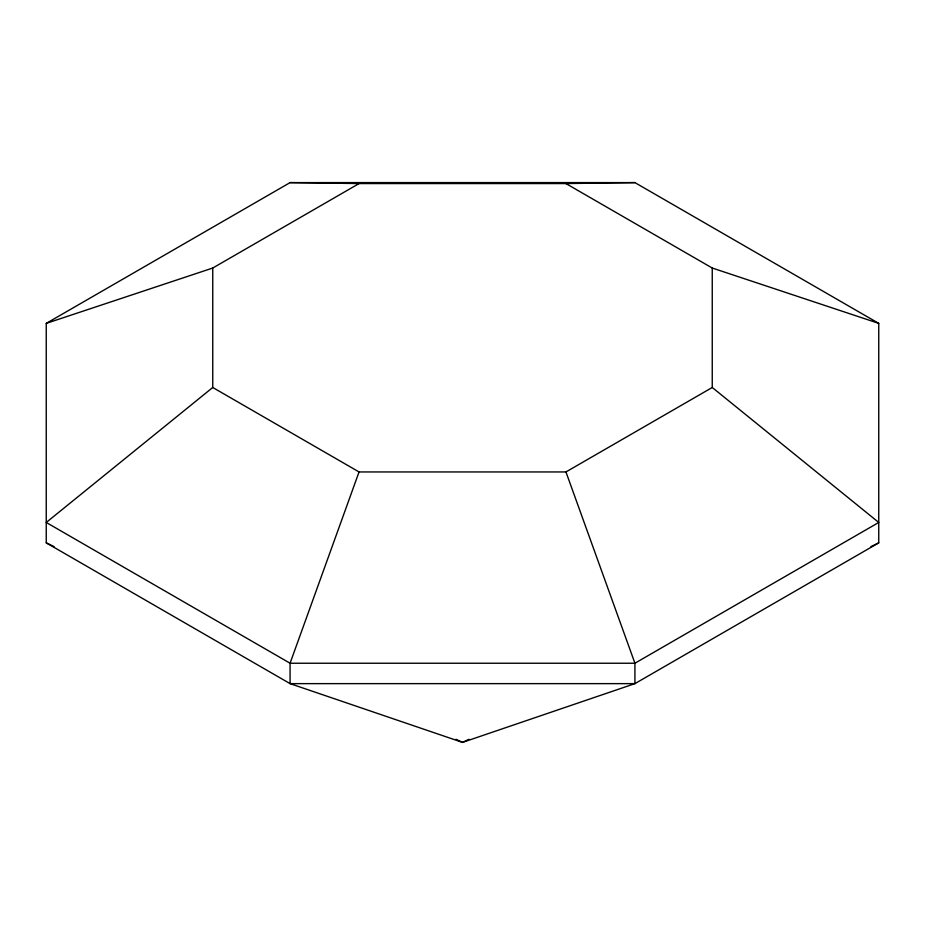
<?xml version="1.0" encoding="UTF-8"?>
<svg xmlns="http://www.w3.org/2000/svg" width="925" height="925" viewBox="0 0 925 925"><rect width="100%" height="100%" fill="white"/><g stroke="black" fill="none" stroke-linecap="round" stroke-linejoin="round"><path stroke-width="1.39" d="M359.05 471.947L290.08 663.237L290.08 683.633L462.5 742.393L634.92 683.633L878.75 542.859L878.75 323.38L634.92 182.607L290.08 182.607L46.25 323.38L46.25 542.859L290.08 683.633L634.92 683.633L634.92 663.237L565.95 471.947L359.05 471.947L212.75 387.483L212.75 268.03L359.05 183.566L565.95 183.566L634.92 182.607M212.75 387.483L46.25 522.463L290.08 663.237L634.92 663.237L878.75 522.463L712.25 387.483L712.25 268.03L565.95 183.566M565.95 471.947L712.25 387.483M468.998 739.283L462.5 742.393L456.002 739.283M870.945 546.594L878.75 542.859M46.25 323.38L212.75 268.03M290.08 182.607L359.05 183.566M712.25 268.03L878.75 323.38M46.25 542.859L54.055 546.594"/></g></svg>
